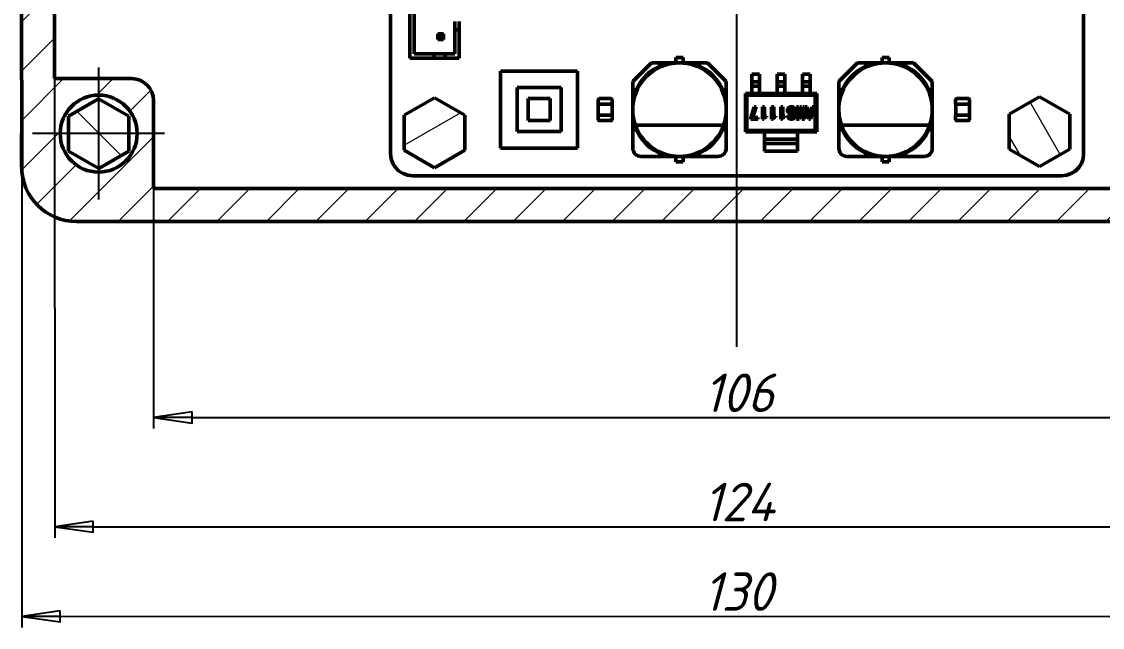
# Model space of a CAD drawing. Header units: millimetres. Extents: x 0 to 841, y 0 to 594.
# Drawn here: x 145.2 to 243.5, y 126.1 to 181.2 of the extents above; entities that cross this region are included whole.
import ezdxf

# ---------------------------------------------------------------- set-up
doc = ezdxf.new("R2010")
doc.units = ezdxf.units.MM
for name, color, linetype, lineweight in [('Видимый контур (ГОСТ)', 7, 'Continuous', 50), ('Маркер центра (ГОСТ)', 7, 'Continuous', 25), ('Осевая линия (ГОСТ)', 7, 'Continuous', 25), ('Размер (ГОСТ)', 7, 'Continuous', 25), ('Штриховка (ГОСТ)', 7, 'Continuous', 18)]:
    doc.layers.add(name, color=color, linetype=linetype, lineweight=lineweight)
doc.styles.add('Обычный текст (ГОСТ)', font='GOST Common Italic.ttf')
doc.dimstyles.new('Обычный (ГОСТ)', dxfattribs={"dimtxt": 3.5, "dimasz": 3.5, "dimexe": 1, "dimexo": 0, "dimgap": 0.5, "dimtad": 1, "dimrnd": 1e-08, "dimtxsty": 'Обычный текст (ГОСТ)', "dimblk": 'Filled-1', "dimcen": 0.09, "dimdle": 15, "dimclrd": 256, "dimclre": 256, "dimclrt": 256, "dimazin": 2, "dimtfac": 0.714286, "dimtdec": 3, "dimtmove": 0, "dimatfit": 3, "dimfxl": 1, "dimtolj": 1, "dimlwd": 25, "dimlwe": 25, "dimarcsym": 0})

# ---------------------------------------------------------------- blocks, each defined once
blk = doc.blocks.new('Filled-1')
at = {"color": 0}
for p, q in [((0, 0), (-1, 0.143)), ((-1, 0.143), (-1, -0.143)), ((-1, 0), (0, 0)), ((-1, -0.143), (0, 0))]:
    blk.add_line(p, q, dxfattribs=at)
at = {"color": 0, "flags": 128}
blk.add_lwpolyline([(-1, -0.143), (0, 0), (-1, 0.143), (-1, -0.143)], dxfattribs=at)
at = {"color": 0}
blk.add_solid([(-1, -0.143), (0, 0), (-1, 0.143), (-1, -0.143)], dxfattribs=at)
blk = doc.blocks.new('*D25')
at = {"layer": 'Defpoints', "color": 0, "linetype": 'Continuous', "transparency": 16777216}
for p in [(145.238, 167.992), (275.238, 167.999), (275.24, 127.117)]:
    blk.add_point(p, dxfattribs=at)
at = {"layer": 'Размер (ГОСТ)', "linetype": 'Continuous', "lineweight": 25, "transparency": 16777216}
for p, q in [((145.238, 167.992), (145.24, 126.11)), ((275.238, 167.999), (275.24, 126.117)), ((148.74, 127.11), (271.74, 127.116))]:
    blk.add_line(p, q, dxfattribs=at)
at = {"layer": 'Размер (ГОСТ)', "linetype": 'Continuous', "lineweight": 25, "transparency": 16777216, "xscale": 3.5, "yscale": 3.5, "zscale": 3.5}
for p, rotation in [((145.24, 127.11), 180.0028974018534), ((275.24, 127.117), 0.002897401853368979)]:
    blk.add_blockref('Filled-1', p, dxfattribs=dict(at, rotation=rotation))
at = {"layer": 'Размер (ГОСТ)', "linetype": 'Continuous', "lineweight": 25, "transparency": 16777216, "insert": (207.209, 131.113), "char_height": 3.5, "attachment_point": 1, "rotation": 0.0029, "style": 'Обычный текст (ГОСТ)'}
blk.add_mtext('\\A1;130', dxfattribs=at)
blk = doc.blocks.new('*D26')
at = {"layer": 'Defpoints', "color": 0, "linetype": 'Continuous', "transparency": 16777216}
for p in [(157.238, 165.993), (263.238, 165.998), (263.238, 145.187)]:
    blk.add_point(p, dxfattribs=at)
at = {"layer": 'Размер (ГОСТ)', "linetype": 'Continuous', "lineweight": 25, "transparency": 16777216}
for p, q in [((157.238, 165.993), (157.238, 144.187)), ((263.238, 165.998), (263.238, 144.187)), ((160.738, 145.187), (259.738, 145.187))]:
    blk.add_line(p, q, dxfattribs=at)
at = {"layer": 'Размер (ГОСТ)', "linetype": 'Continuous', "lineweight": 25, "transparency": 16777216, "xscale": 3.5, "yscale": 3.5, "zscale": 3.5, "rotation": 180}
blk.add_blockref('Filled-1', (157.238, 145.187), dxfattribs=at)
at = {"layer": 'Размер (ГОСТ)', "linetype": 'Continuous', "lineweight": 25, "transparency": 16777216, "xscale": 3.5, "yscale": 3.5, "zscale": 3.5}
blk.add_blockref('Filled-1', (263.238, 145.187), dxfattribs=at)
at = {"layer": 'Размер (ГОСТ)', "linetype": 'Continuous', "lineweight": 25, "transparency": 16777216, "insert": (207.248, 149.187), "char_height": 3.5, "attachment_point": 1, "style": 'Обычный текст (ГОСТ)'}
blk.add_mtext('\\A1;106', dxfattribs=at)
blk = doc.blocks.new('*D27')
at = {"layer": 'Defpoints', "color": 0, "linetype": 'Continuous', "transparency": 16777216}
for p in [(148.237, 175.993), (272.237, 175.999), (272.239, 135.258)]:
    blk.add_point(p, dxfattribs=at)
at = {"layer": 'Размер (ГОСТ)', "linetype": 'Continuous', "lineweight": 25, "transparency": 16777216}
for p, q in [((148.237, 175.993), (148.239, 134.251)), ((272.237, 175.999), (272.239, 134.258)), ((151.739, 135.252), (268.739, 135.257))]:
    blk.add_line(p, q, dxfattribs=at)
at = {"layer": 'Размер (ГОСТ)', "linetype": 'Continuous', "lineweight": 25, "transparency": 16777216, "xscale": 3.5, "yscale": 3.5, "zscale": 3.5}
for p, rotation in [((148.239, 135.251), 180.0028974018534), ((272.239, 135.258), 0.002897401853343534)]:
    blk.add_blockref('Filled-1', p, dxfattribs=dict(at, rotation=rotation))
at = {"layer": 'Размер (ГОСТ)', "linetype": 'Continuous', "lineweight": 25, "transparency": 16777216, "insert": (207.214, 139.254), "char_height": 3.5, "attachment_point": 1, "rotation": 0.0029, "style": 'Обычный текст (ГОСТ)'}
blk.add_mtext('\\A1;124', dxfattribs=at)

msp = doc.modelspace()

# ---------------------------------------------------------------- hatches: boundary and pattern name
at = {"layer": 'Штриховка (ГОСТ)'}
h = msp.add_hatch(dxfattribs=at)
h.set_pattern_fill('ANSI31', color=256, scale=25.4, style=0)
h.set_pattern_definition([(45, (0, 0), (-2.245064, 2.245064), [])])
edge = h.paths.add_edge_path()
edge.add_ellipse((150.238, 167.993), major_axis=(-5, 0), ratio=1, start_angle=0, end_angle=90)
edge.add_line((150.238, 162.993), (270.238, 162.999))
edge.add_ellipse((270.238, 167.999), major_axis=(0, -5), ratio=1, start_angle=0, end_angle=90)
edge.add_line((275.238, 167.999), (275.234, 231.999))
edge.add_ellipse((270.234, 231.999), major_axis=(5, 0), ratio=1, start_angle=0, end_angle=90)
edge.add_line((270.234, 236.999), (150.234, 236.993))
edge.add_ellipse((150.234, 231.993), major_axis=(0, 5), ratio=1, start_angle=0, end_angle=90)
edge.add_line((145.234, 231.992), (145.238, 167.992))
edge = h.paths.add_edge_path(flags=0)
edge.add_ellipse((268.237, 170.999), major_axis=(0, 3.5), ratio=1, start_angle=0, end_angle=360)
edge = h.paths.add_edge_path(flags=0)
edge.add_ellipse((268.234, 228.999), major_axis=(0, 3.5), ratio=1, start_angle=0, end_angle=360)
edge = h.paths.add_edge_path(flags=0)
edge.add_ellipse((152.234, 228.993), major_axis=(0, 3.5), ratio=1, start_angle=0, end_angle=360)
edge = h.paths.add_edge_path(flags=0)
edge.add_ellipse((152.237, 170.993), major_axis=(0, 3.5), ratio=1, start_angle=0, end_angle=360)
edge = h.paths.add_edge_path(flags=0)
edge.add_ellipse((265.235, 225.998), major_axis=(-2, 0), ratio=1, start_angle=0, end_angle=90)
edge.add_line((265.235, 223.998), (272.235, 223.999))
edge.add_line((272.235, 223.999), (272.237, 175.999))
edge.add_line((272.237, 175.999), (265.237, 175.998))
edge.add_ellipse((265.237, 173.998), major_axis=(0, 2), ratio=1, start_angle=0, end_angle=90)
edge.add_line((263.237, 173.998), (263.238, 165.998))
edge.add_line((263.238, 165.998), (157.238, 165.993))
edge.add_line((157.238, 165.993), (157.237, 173.993))
edge.add_ellipse((155.237, 173.993), major_axis=(2, 0), ratio=1, start_angle=0, end_angle=90)
edge.add_line((155.237, 175.993), (148.237, 175.993))
edge.add_line((148.237, 175.993), (148.235, 223.993))
edge.add_line((148.235, 223.993), (155.235, 223.993))
edge.add_ellipse((155.235, 225.993), major_axis=(0, -2), ratio=1, start_angle=0, end_angle=90)
edge.add_line((157.235, 225.993), (157.234, 233.993))
edge.add_line((157.234, 233.993), (263.234, 233.998))
edge.add_line((263.234, 233.998), (263.235, 225.998))
h = msp.add_hatch(dxfattribs=at)
h.set_pattern_fill('ANSI31', color=256, scale=25.4, angle=90.00021, style=0)
h.set_pattern_definition([(135.0002, (0, 0), (-2.245056, -2.245072), [])])
h.paths.add_polyline_path([(152.236, 174.168), (154.987, 172.581), (154.988, 169.406), (152.239, 167.817), (149.488, 169.404), (149.487, 172.579)])
h = msp.add_hatch(dxfattribs=at)
h.set_pattern_fill('ANSI31', color=256, scale=25.4, angle=-14.99998, style=0)
h.set_pattern_definition([(30, (0, 0), (-1.5875, 2.74963), [])])
h.paths.add_polyline_path([(182.777, 174.246), (185.527, 172.658), (185.527, 169.483), (182.777, 167.895), (180.027, 169.483), (180.027, 172.658)])
h = msp.add_hatch(dxfattribs=at)
h.set_pattern_fill('ANSI31', color=256, scale=25.4, angle=75.00018, style=0)
h.set_pattern_definition([(120.0002, (0, 0), (-2.749626, -1.58751), [])])
h.paths.add_polyline_path([(237.788, 174.345), (240.538, 172.757), (240.538, 169.582), (237.788, 167.994), (235.038, 169.582), (235.038, 172.757)])

# ---------------------------------------------------------------- linework, layer by layer
at = {"layer": 'Видимый контур (ГОСТ)'}
for p, q in [((145.238, 167.992), (145.234, 231.992)), ((178.788, 231.157), (178.788, 169.157)), ((241.788, 169.157), (241.788, 231.157)), ((148.235, 223.993), (148.237, 175.993)), ((180.53, 183.747), (180.53, 177.847)), ((180.93, 183.347), (180.93, 178.247)), ((184.63, 180.422), (184.63, 181.172)), ((185.03, 180.422), (185.03, 181.172)), ((183.08, 180.047), (183.58, 180.047)), ((183.08, 179.547), (183.08, 180.047)), ((183.18, 179.947), (183.08, 180.047)), ((183.18, 179.947), (183.18, 179.647)), ((183.48, 179.947), (183.18, 179.947)), ((183.58, 180.047), (183.48, 179.947)), ((183.48, 179.647), (183.48, 179.947)), ((183.58, 180.047), (183.58, 179.547)), ((184.63, 178.247), (184.63, 180.422)), ((184.63, 180.422), (185.03, 180.422)), ((185.03, 177.847), (185.03, 180.422)), ((183.18, 179.647), (183.08, 179.547)), ((183.58, 179.547), (183.08, 179.547)), ((183.18, 179.647), (183.48, 179.647)), ((183.58, 179.547), (183.48, 179.647)), ((180.93, 178.247), (182.749, 178.247)), ((182.749, 178.247), (182.749, 177.847)), ((183.746, 178.247), (182.749, 178.247)), ((183.746, 178.247), (184.63, 178.247)), ((183.746, 178.247), (183.746, 177.847)), ((205.375, 177.919), (204.725, 177.919)), ((204.725, 177.919), (204.725, 177.419)), ((205.375, 177.419), (205.375, 177.919)), ((224.113, 177.919), (223.463, 177.919)), ((223.463, 177.919), (223.463, 177.419)), ((224.113, 177.419), (224.113, 177.919)), ((180.53, 177.847), (182.749, 177.847)), ((183.746, 177.847), (182.749, 177.847)), ((183.746, 177.847), (185.03, 177.847)), ((202.5, 177.419), (200.8, 175.719)), ((203.614, 177.419), (202.5, 177.419)), ((206.486, 177.419), (203.614, 177.419)), ((203.614, 177.419), (203.614, 177.276)), ((207.6, 177.419), (206.486, 177.419)), ((206.486, 177.276), (206.486, 177.419)), ((209.3, 175.719), (207.6, 177.419)), ((221.238, 177.419), (219.538, 175.719)), ((222.352, 177.419), (221.238, 177.419)), ((225.224, 177.419), (222.352, 177.419)), ((222.352, 177.419), (222.352, 177.276)), ((226.338, 177.419), (225.224, 177.419)), ((225.224, 177.276), (225.224, 177.419)), ((228.038, 175.719), (226.338, 177.419)), ((148.237, 175.993), (155.237, 175.993)), ((188.788, 176.67), (188.788, 169.67)), ((195.788, 176.67), (188.788, 176.67)), ((195.788, 169.67), (195.788, 176.67)), ((211.637, 176.391), (212.337, 176.391)), ((211.637, 175.692), (211.637, 176.391)), ((212.337, 175.692), (212.337, 176.391)), ((213.937, 175.692), (213.937, 176.391)), ((213.937, 176.391), (214.637, 176.391)), ((214.637, 175.692), (214.637, 176.391)), ((216.237, 176.391), (216.937, 176.391)), ((216.237, 175.692), (216.237, 176.391)), ((216.937, 175.692), (216.937, 176.391)), ((190.288, 175.17), (190.288, 171.17)), ((194.288, 175.17), (190.288, 175.17)), ((194.288, 171.17), (194.288, 175.17)), ((200.8, 174.606), (200.8, 175.719)), ((209.3, 174.606), (209.3, 175.719)), ((211.637, 175.692), (212.337, 175.692)), ((211.637, 175.292), (211.637, 175.692)), ((211.637, 175.292), (212.337, 175.292)), ((211.637, 174.641), (211.637, 175.292)), ((212.337, 175.292), (212.337, 175.692)), ((212.337, 174.641), (212.337, 175.292)), ((213.937, 175.292), (213.937, 175.692)), ((213.937, 175.692), (214.637, 175.692)), ((213.937, 174.641), (213.937, 175.292)), ((213.937, 175.292), (214.637, 175.292)), ((214.637, 175.292), (214.637, 175.692)), ((214.637, 174.641), (214.637, 175.292)), ((216.237, 175.692), (216.937, 175.692)), ((216.237, 175.292), (216.237, 175.692)), ((216.237, 175.292), (216.937, 175.292)), ((216.237, 174.641), (216.237, 175.292)), ((216.937, 175.292), (216.937, 175.692)), ((216.937, 174.641), (216.937, 175.292)), ((219.538, 174.606), (219.538, 175.719)), ((228.038, 174.606), (228.038, 175.719)), ((149.487, 172.579), (152.236, 174.168)), ((152.236, 174.168), (154.987, 172.581)), ((157.237, 173.993), (157.238, 165.993)), ((180.027, 172.658), (182.777, 174.246)), ((182.777, 174.246), (185.527, 172.658)), ((191.288, 174.17), (191.288, 172.17)), ((193.288, 174.17), (191.288, 174.17)), ((193.288, 172.17), (193.288, 174.17)), ((197.653, 173.679), (197.653, 174.089)), ((197.733, 174.169), (198.843, 174.169)), ((198.923, 174.089), (198.923, 173.679)), ((200.944, 174.606), (200.8, 174.606)), ((200.8, 171.733), (200.8, 174.606)), ((209.3, 174.606), (209.156, 174.606)), ((209.3, 171.733), (209.3, 174.606)), ((211.637, 174.642), (211.037, 174.642)), ((211.178, 174.501), (211.037, 174.642)), ((211.037, 174.642), (211.037, 171.142)), ((217.396, 174.501), (211.178, 174.501)), ((211.178, 174.501), (211.178, 171.283)), ((211.637, 174.641), (212.337, 174.641)), ((213.937, 174.642), (212.337, 174.642)), ((213.937, 174.641), (214.637, 174.641)), ((216.237, 174.642), (214.637, 174.642)), ((216.237, 174.641), (216.937, 174.641)), ((217.537, 174.642), (216.937, 174.642)), ((217.396, 174.501), (217.537, 174.642)), ((217.396, 171.283), (217.396, 174.501)), ((217.537, 171.142), (217.537, 174.642)), ((219.682, 174.606), (219.538, 174.606)), ((219.538, 171.733), (219.538, 174.606)), ((228.038, 174.606), (227.894, 174.606)), ((228.038, 171.733), (228.038, 174.606)), ((230.153, 173.679), (230.153, 174.089)), ((230.233, 174.169), (231.343, 174.169)), ((231.423, 174.089), (231.423, 173.679)), ((235.038, 172.757), (237.788, 174.345)), ((237.788, 174.345), (240.538, 172.757)), ((197.663, 173.669), (197.703, 173.669)), ((197.663, 172.669), (197.663, 173.669)), ((197.713, 173.669), (197.703, 173.669)), ((198.863, 173.669), (197.713, 173.669)), ((198.873, 173.669), (198.863, 173.669)), ((198.873, 173.669), (198.913, 173.669)), ((198.913, 173.669), (198.913, 172.669)), ((211.536, 172.429), (211.831, 173.438)), ((212.015, 173.438), (211.718, 172.445)), ((211.831, 173.438), (212.015, 173.438)), ((212.59, 172.292), (212.59, 173.423)), ((212.59, 173.423), (212.773, 173.423)), ((212.773, 173.423), (212.773, 172.583)), ((213.43, 172.292), (213.43, 173.423)), ((213.43, 173.423), (213.614, 173.423)), ((213.614, 173.423), (213.614, 172.583)), ((214.271, 172.292), (214.271, 173.423)), ((214.271, 173.423), (214.454, 173.423)), ((214.454, 173.423), (214.454, 172.583)), ((215.401, 173.041), (215.401, 173.096)), ((215.584, 173.041), (215.401, 173.041)), ((215.584, 173.1), (215.584, 173.041)), ((215.691, 172.308), (215.691, 173.423)), ((215.691, 173.423), (215.859, 173.423)), ((215.859, 172.794), (215.986, 173.423)), ((215.859, 173.423), (215.859, 172.794)), ((216.058, 173.012), (215.916, 172.308)), ((215.986, 173.423), (216.13, 173.423)), ((216.201, 172.308), (216.058, 173.012)), ((216.13, 173.423), (216.257, 172.798)), ((216.257, 173.423), (216.425, 173.423)), ((216.257, 172.798), (216.257, 173.423)), ((216.425, 173.423), (216.425, 172.308)), ((216.809, 172.308), (216.486, 173.423)), ((216.486, 173.423), (216.672, 173.423)), ((216.672, 173.423), (216.757, 173.087)), ((216.757, 173.087), (217.025, 173.087)), ((217.296, 173.423), (216.974, 172.308)), ((217.025, 173.087), (217.11, 173.423)), ((217.11, 173.423), (217.296, 173.423)), ((230.163, 173.669), (230.203, 173.669)), ((230.163, 172.669), (230.163, 173.669)), ((230.213, 173.669), (230.203, 173.669)), ((231.363, 173.669), (230.213, 173.669)), ((231.373, 173.669), (231.363, 173.669)), ((231.373, 173.669), (231.413, 173.669)), ((231.413, 173.669), (231.413, 172.669)), ((149.488, 169.404), (149.487, 172.579)), ((154.987, 172.581), (154.988, 169.406)), ((180.027, 169.483), (180.027, 172.658)), ((185.527, 172.658), (185.527, 169.483)), ((191.288, 172.17), (193.288, 172.17)), ((197.653, 172.249), (197.653, 172.659)), ((197.703, 172.669), (197.663, 172.669)), ((197.703, 172.669), (197.713, 172.669)), ((197.713, 172.669), (198.863, 172.669)), ((198.843, 172.169), (197.733, 172.169)), ((198.863, 172.669), (198.873, 172.669)), ((198.913, 172.669), (198.873, 172.669)), ((198.923, 172.659), (198.923, 172.249)), ((211.536, 172.308), (211.536, 172.429)), ((212.177, 172.308), (211.536, 172.308)), ((211.718, 172.445), (212.177, 172.445)), ((212.177, 172.445), (212.177, 172.308)), ((212.71, 172.292), (212.59, 172.292)), ((212.773, 172.583), (212.957, 172.583)), ((212.957, 172.583), (212.957, 172.476)), ((213.55, 172.292), (213.43, 172.292)), ((213.614, 172.583), (213.797, 172.583)), ((213.797, 172.583), (213.797, 172.476)), ((214.39, 172.292), (214.271, 172.292)), ((214.454, 172.583), (214.637, 172.583)), ((214.637, 172.583), (214.637, 172.476)), ((214.897, 172.629), (215.08, 172.629)), ((215.916, 172.308), (215.691, 172.308)), ((216.425, 172.308), (216.201, 172.308)), ((216.99, 172.949), (216.792, 172.949)), ((216.792, 172.949), (216.891, 172.606)), ((216.974, 172.308), (216.809, 172.308)), ((216.891, 172.606), (216.99, 172.949)), ((230.153, 172.249), (230.153, 172.659)), ((230.203, 172.669), (230.163, 172.669)), ((230.203, 172.669), (230.213, 172.669)), ((230.213, 172.669), (231.363, 172.669)), ((231.343, 172.169), (230.233, 172.169)), ((231.363, 172.669), (231.373, 172.669)), ((231.413, 172.669), (231.373, 172.669)), ((231.423, 172.659), (231.423, 172.249)), ((235.038, 169.582), (235.038, 172.757)), ((240.538, 172.757), (240.538, 169.582)), ((145.237, 167.999), (145.237, 170.995)), ((190.288, 171.17), (194.288, 171.17)), ((200.944, 171.733), (200.8, 171.733)), ((200.8, 171.733), (200.8, 169.669)), ((201.043, 171.753), (201.31, 171.753)), ((208.791, 171.753), (201.31, 171.753)), ((208.791, 171.753), (209.057, 171.753)), ((209.3, 171.733), (209.156, 171.733)), ((209.3, 169.669), (209.3, 171.733)), ((211.178, 171.283), (211.037, 171.142)), ((211.037, 171.142), (212.787, 171.142)), ((211.178, 171.283), (217.396, 171.283)), ((212.787, 171.142), (215.787, 171.142)), ((212.787, 171.142), (212.787, 170.49)), ((215.787, 171.142), (215.787, 170.49)), ((215.787, 171.142), (217.537, 171.142)), ((217.396, 171.283), (217.537, 171.142)), ((219.682, 171.733), (219.538, 171.733)), ((219.538, 171.733), (219.538, 169.669)), ((219.781, 171.753), (220.048, 171.753)), ((227.529, 171.753), (220.048, 171.753)), ((227.529, 171.753), (227.795, 171.753)), ((228.038, 171.733), (227.894, 171.733)), ((228.038, 169.669), (228.038, 171.733)), ((212.787, 170.49), (215.787, 170.49)), ((212.787, 170.49), (212.787, 170.09)), ((212.787, 170.09), (215.787, 170.09)), ((212.787, 170.09), (212.787, 169.392)), ((215.787, 170.49), (215.787, 170.09)), ((215.787, 170.09), (215.787, 169.392)), ((152.239, 167.817), (149.488, 169.404)), ((154.988, 169.406), (152.239, 167.817)), ((178.788, 169.157), (178.838, 168.712)), ((182.777, 167.895), (180.027, 169.483)), ((185.527, 169.483), (182.777, 167.895)), ((188.788, 169.67), (195.788, 169.67)), ((203.614, 169.063), (203.614, 168.919)), ((206.486, 168.919), (206.486, 169.063)), ((212.787, 169.392), (215.787, 169.392)), ((222.352, 169.063), (222.352, 168.919)), ((225.224, 168.919), (225.224, 169.063)), ((237.788, 167.994), (235.038, 169.582)), ((240.538, 169.582), (237.788, 167.994)), ((241.738, 168.712), (241.788, 169.157)), ((178.838, 168.712), (178.986, 168.289)), ((178.986, 168.289), (179.224, 167.91)), ((201.55, 168.919), (203.614, 168.919)), ((203.614, 168.919), (206.486, 168.919)), ((204.725, 168.919), (204.725, 168.419)), ((204.725, 168.419), (205.375, 168.419)), ((205.375, 168.419), (205.375, 168.919)), ((206.486, 168.919), (208.55, 168.919)), ((220.288, 168.919), (222.352, 168.919)), ((222.352, 168.919), (225.224, 168.919)), ((223.463, 168.919), (223.463, 168.419)), ((223.463, 168.419), (224.113, 168.419)), ((224.113, 168.419), (224.113, 168.919)), ((225.224, 168.919), (227.288, 168.919)), ((241.352, 167.91), (241.59, 168.289)), ((241.59, 168.289), (241.738, 168.712)), ((179.224, 167.91), (179.541, 167.593)), ((179.541, 167.593), (179.92, 167.355)), ((179.92, 167.355), (180.343, 167.207)), ((180.343, 167.207), (180.788, 167.157)), ((180.788, 167.157), (239.788, 167.157)), ((239.788, 167.157), (240.233, 167.207)), ((240.233, 167.207), (240.656, 167.355)), ((240.656, 167.355), (241.035, 167.593)), ((241.035, 167.593), (241.352, 167.91)), ((157.238, 165.993), (263.238, 165.998)), ((270.238, 162.999), (150.238, 162.993)), ((228.773, 162.991), (191.701, 162.991))]:
    msp.add_line(p, q, dxfattribs=at)
msp.add_circle((152.237, 170.993), 3.5, dxfattribs=at)
for centre, radius, start, end in [((205.05, 173.169), 4.25, 340.52878, 199.47123), ((205.05, 173.169), 4.35, 109.27772, 160.72229), ((205.05, 173.169), 4.35, 19.27772, 70.72229), ((223.788, 173.169), 4.25, 340.52878, 199.47123), ((223.788, 173.169), 4.35, 109.27772, 160.72229), ((223.788, 173.169), 4.35, 19.27772, 70.72229), ((155.237, 173.993), 2, 0.0029, 90.0029), ((197.733, 174.089), 0.08, 90, 180), ((198.843, 174.089), 0.08, 0, 90), ((230.233, 174.089), 0.08, 90, 180), ((231.343, 174.089), 0.08, 0, 90), ((197.663, 173.679), 0.01, 180, 270), ((198.913, 173.679), 0.01, 270, 0), ((230.163, 173.679), 0.01, 180, 270), ((231.413, 173.679), 0.01, 270, 0), ((197.663, 172.659), 0.01, 90, 180), ((197.733, 172.249), 0.08, 180, 270), ((198.843, 172.249), 0.08, 270, 0), ((198.913, 172.659), 0.01, 0, 90), ((230.163, 172.659), 0.01, 90, 180), ((230.233, 172.249), 0.08, 180, 270), ((231.343, 172.249), 0.08, 270, 0), ((231.413, 172.659), 0.01, 0, 90), ((205.05, 173.169), 4.35, 199.27772, 250.72229), ((205.05, 173.169), 4.25, 199.47123, 340.52878), ((205.05, 173.169), 4.248, 199.48076, 340.51925), ((205.05, 173.169), 4.35, 289.27772, 340.72229), ((223.788, 173.169), 4.35, 199.27772, 250.72229), ((223.788, 173.169), 4.25, 199.47123, 340.52878), ((223.788, 173.169), 4.248, 199.48076, 340.51925), ((223.788, 173.169), 4.35, 289.27772, 340.72229), ((201.55, 169.669), 0.75, 180, 270.00001), ((208.55, 169.669), 0.75, 270.00001, 0), ((220.288, 169.669), 0.75, 180, 270.00001), ((227.288, 169.669), 0.75, 270.00001, 0), ((150.237, 167.999), 5, 180, 181.49201), ((150.238, 167.993), 5, 180.0029, 270.0029)]:
    msp.add_arc(centre, radius, start, end, dxfattribs=at)
for points, knots in [([(214.866, 173.095), (214.867, 173.107), (214.867, 173.13), (214.872, 173.164), (214.88, 173.196), (214.89, 173.227), (214.904, 173.256), (214.921, 173.283), (214.941, 173.309), (214.964, 173.332), (214.99, 173.354), (215.018, 173.372), (215.049, 173.388), (215.082, 173.401), (215.117, 173.411), (215.155, 173.418), (215.195, 173.422), (215.222, 173.423), (215.236, 173.423)], [0, 0, 0, 0, 0.063833, 0.125218, 0.184607, 0.242687, 0.299739, 0.357229, 0.414859, 0.474188, 0.534367, 0.594323, 0.65597, 0.71885, 0.784293, 0.852715, 0.92419, 1, 1, 1, 1]), ([(215.172, 172.768), (215.16, 172.773), (215.136, 172.783), (215.102, 172.799), (215.071, 172.816), (215.041, 172.834), (215.014, 172.852), (214.988, 172.871), (214.966, 172.891), (214.945, 172.911), (214.926, 172.932), (214.91, 172.953), (214.897, 172.975), (214.886, 172.998), (214.877, 173.021), (214.871, 173.045), (214.867, 173.07), (214.867, 173.086), (214.866, 173.095)], [0, 0, 0, 0, 0.082593, 0.161692, 0.237436, 0.309553, 0.378806, 0.444822, 0.507871, 0.568978, 0.627348, 0.683718, 0.737828, 0.791078, 0.84353, 0.895316, 0.947188, 1, 1, 1, 1]), ([(215.236, 173.286), (215.228, 173.285), (215.213, 173.285), (215.191, 173.283), (215.171, 173.279), (215.152, 173.274), (215.135, 173.267), (215.12, 173.258), (215.106, 173.248), (215.09, 173.233), (215.074, 173.211), (215.06, 173.182), (215.051, 173.15), (215.05, 173.127), (215.05, 173.116)], [0, 0, 0, 0, 0.082702, 0.159974, 0.231374, 0.299276, 0.363315, 0.424224, 0.483343, 0.541799, 0.655692, 0.766981, 0.881009, 1, 1, 1, 1]), ([(215.05, 173.116), (215.05, 173.107), (215.052, 173.088), (215.062, 173.06), (215.08, 173.033), (215.104, 173.007), (215.134, 172.982), (215.17, 172.958), (215.213, 172.935), (215.244, 172.921), (215.26, 172.914)], [0, 0, 0, 0, 0.091374, 0.186311, 0.288071, 0.401158, 0.527748, 0.668618, 0.825441, 1, 1, 1, 1]), ([(215.236, 173.423), (215.249, 173.423), (215.275, 173.422), (215.313, 173.418), (215.349, 173.411), (215.382, 173.4), (215.413, 173.388), (215.442, 173.372), (215.468, 173.353), (215.493, 173.331), (215.514, 173.307), (215.533, 173.282), (215.549, 173.255), (215.562, 173.227), (215.572, 173.198), (215.579, 173.166), (215.584, 173.134), (215.584, 173.112), (215.584, 173.1)], [0, 0, 0, 0, 0.074614, 0.145174, 0.212601, 0.277567, 0.340421, 0.40157, 0.462403, 0.522807, 0.582877, 0.641548, 0.699593, 0.757536, 0.815715, 0.875286, 0.93654, 1, 1, 1, 1]), ([(215.401, 173.096), (215.401, 173.104), (215.401, 173.119), (215.398, 173.141), (215.394, 173.162), (215.389, 173.18), (215.381, 173.198), (215.373, 173.213), (215.362, 173.227), (215.347, 173.244), (215.325, 173.26), (215.297, 173.275), (215.267, 173.284), (215.247, 173.285), (215.236, 173.286)], [0, 0, 0, 0, 0.08377, 0.162039, 0.235354, 0.304376, 0.370346, 0.43319, 0.494763, 0.555776, 0.672836, 0.783684, 0.891266, 1, 1, 1, 1]), ([(212.957, 172.476), (212.947, 172.476), (212.929, 172.475), (212.902, 172.474), (212.878, 172.47), (212.855, 172.466), (212.835, 172.46), (212.816, 172.452), (212.799, 172.444), (212.784, 172.434), (212.77, 172.422), (212.758, 172.409), (212.747, 172.394), (212.737, 172.377), (212.728, 172.358), (212.721, 172.338), (212.714, 172.316), (212.711, 172.3), (212.71, 172.292)], [0, 0, 0, 0, 0.082704, 0.160023, 0.231553, 0.299003, 0.361226, 0.419288, 0.473977, 0.526005, 0.577249, 0.629872, 0.683509, 0.740472, 0.799824, 0.862926, 0.92954, 1, 1, 1, 1]), ([(213.797, 172.476), (213.787, 172.476), (213.769, 172.475), (213.743, 172.474), (213.718, 172.47), (213.695, 172.466), (213.675, 172.46), (213.656, 172.452), (213.639, 172.444), (213.624, 172.434), (213.611, 172.422), (213.599, 172.409), (213.587, 172.394), (213.578, 172.377), (213.569, 172.358), (213.561, 172.338), (213.555, 172.316), (213.551, 172.3), (213.55, 172.292)], [0, 0, 0, 0, 0.082704, 0.160023, 0.231553, 0.299003, 0.361226, 0.419288, 0.473977, 0.526005, 0.577249, 0.629872, 0.683509, 0.740472, 0.799824, 0.862926, 0.92954, 1, 1, 1, 1]), ([(214.637, 172.476), (214.628, 172.476), (214.609, 172.475), (214.583, 172.474), (214.558, 172.47), (214.536, 172.466), (214.515, 172.46), (214.496, 172.452), (214.479, 172.444), (214.464, 172.434), (214.451, 172.422), (214.439, 172.409), (214.427, 172.394), (214.418, 172.377), (214.409, 172.358), (214.401, 172.338), (214.395, 172.316), (214.392, 172.3), (214.39, 172.292)], [0, 0, 0, 0, 0.082704, 0.160023, 0.231553, 0.299003, 0.361226, 0.419288, 0.473977, 0.526005, 0.577249, 0.629872, 0.683509, 0.740472, 0.799824, 0.862926, 0.92954, 1, 1, 1, 1]), ([(215.233, 172.308), (215.218, 172.308), (215.19, 172.308), (215.15, 172.313), (215.112, 172.32), (215.078, 172.331), (215.047, 172.344), (215.02, 172.361), (214.995, 172.38), (214.974, 172.403), (214.956, 172.428), (214.94, 172.453), (214.927, 172.48), (214.916, 172.508), (214.908, 172.536), (214.901, 172.566), (214.898, 172.597), (214.897, 172.618), (214.897, 172.629)], [0, 0, 0, 0, 0.082748, 0.159605, 0.231484, 0.298669, 0.361992, 0.422601, 0.481465, 0.539657, 0.597143, 0.653958, 0.710549, 0.766524, 0.82345, 0.880708, 0.939399, 1, 1, 1, 1]), ([(215.08, 172.629), (215.08, 172.622), (215.079, 172.61), (215.08, 172.591), (215.082, 172.573), (215.086, 172.556), (215.091, 172.54), (215.097, 172.525), (215.106, 172.51), (215.115, 172.497), (215.126, 172.485), (215.138, 172.474), (215.151, 172.465), (215.165, 172.458), (215.181, 172.452), (215.197, 172.448), (215.215, 172.446), (215.227, 172.445), (215.233, 172.445)], [0, 0, 0, 0, 0.071751, 0.13998, 0.206033, 0.269674, 0.331072, 0.391357, 0.451661, 0.511838, 0.571895, 0.630135, 0.687375, 0.74643, 0.805898, 0.86719, 0.931744, 1, 1, 1, 1]), ([(215.371, 172.584), (215.37, 172.593), (215.37, 172.61), (215.363, 172.636), (215.353, 172.658), (215.342, 172.676), (215.329, 172.688), (215.316, 172.698), (215.3, 172.709), (215.28, 172.72), (215.258, 172.731), (215.232, 172.743), (215.203, 172.756), (215.183, 172.764), (215.172, 172.768)], [0, 0, 0, 0, 0.093265, 0.180558, 0.263505, 0.346812, 0.392978, 0.448809, 0.514225, 0.590246, 0.676383, 0.773856, 0.881338, 1, 1, 1, 1]), ([(215.554, 172.614), (215.554, 172.603), (215.553, 172.581), (215.548, 172.549), (215.541, 172.519), (215.531, 172.49), (215.517, 172.463), (215.501, 172.438), (215.481, 172.414), (215.459, 172.392), (215.435, 172.373), (215.409, 172.355), (215.382, 172.341), (215.355, 172.329), (215.326, 172.319), (215.296, 172.312), (215.265, 172.309), (215.244, 172.308), (215.233, 172.308)], [0, 0, 0, 0, 0.067498, 0.132212, 0.194714, 0.25628, 0.316596, 0.377258, 0.438872, 0.502228, 0.565571, 0.627963, 0.688972, 0.749817, 0.810595, 0.872298, 0.93539, 1, 1, 1, 1]), ([(215.233, 172.445), (215.243, 172.446), (215.262, 172.446), (215.288, 172.453), (215.312, 172.464), (215.333, 172.48), (215.35, 172.5), (215.362, 172.524), (215.369, 172.553), (215.37, 172.573), (215.371, 172.584)], [0, 0, 0, 0, 0.132097, 0.254665, 0.371566, 0.487325, 0.603746, 0.724474, 0.854901, 1, 1, 1, 1]), ([(215.26, 172.914), (215.273, 172.909), (215.297, 172.9), (215.332, 172.885), (215.364, 172.87), (215.393, 172.854), (215.42, 172.838), (215.444, 172.821), (215.465, 172.804), (215.484, 172.786), (215.501, 172.768), (215.515, 172.748), (215.527, 172.728), (215.537, 172.707), (215.544, 172.685), (215.55, 172.662), (215.553, 172.638), (215.554, 172.622), (215.554, 172.614)], [0, 0, 0, 0, 0.088709, 0.17213, 0.250945, 0.325283, 0.394371, 0.459592, 0.52035, 0.5778, 0.632322, 0.685822, 0.737704, 0.78923, 0.840928, 0.892805, 0.945799, 1, 1, 1, 1])]:
    msp.add_open_spline(points, degree=3, knots=knots, dxfattribs=at)
for points in [[(191.701, 162.991), (191.653, 162.991), (191.603, 162.992), (191.553, 162.995)], [(228.953, 162.997), (228.892, 162.993), (228.832, 162.991), (228.773, 162.991)]]:
    msp.add_open_spline(points, degree=3, dxfattribs=at)
at = {"layer": 'Маркер центра (ГОСТ)', "linetype": 'Continuous'}
for p, q in [((152.237, 176.993), (152.237, 164.993)), ((158.237, 170.993), (146.237, 170.993))]:
    msp.add_line(p, q, dxfattribs=at)
at = {"layer": 'Осевая линия (ГОСТ)', "linetype": 'Continuous'}
msp.add_line((210.234, 245.636), (210.238, 151.617), dxfattribs=at)

# ---------------------------------------------------------------- dimensions: what is measured, and where the dimension line sits
at = {"layer": 'Размер (ГОСТ)', "linetype": 'Continuous', "lineweight": 25}
for base, p1, p2, angle, picture, middle in [((272.239, 135.258), (148.237, 175.993), (272.237, 175.999), 180.0029, '*D27', (210.239, 135.254)), ((275.24, 127.117), (145.238, 167.992), (275.238, 167.999), 0.0029, '*D25', (210.24, 127.113)), ((263.238, 145.187), (157.238, 165.993), (263.238, 165.998), 180, '*D26', (210.238, 145.187))]:
    dim = msp.add_linear_dim(base=base, p1=p1, p2=p2, angle=angle, dimstyle='Обычный (ГОСТ)', override={"dimgap": 0.5, "dimdec": 2, "dimtol": 0, "dimlim": 0, "dimtp": 0, "dimtm": 0, "dimtdec": 3, "dimtofl": 0, "dimatfit": 1}, dxfattribs=at)
    dim.commit()
    dim.dimension.update_dxf_attribs({"geometry": picture, "text_midpoint": middle, "dimtype": 160})

doc.saveas('drawing.dxf')
